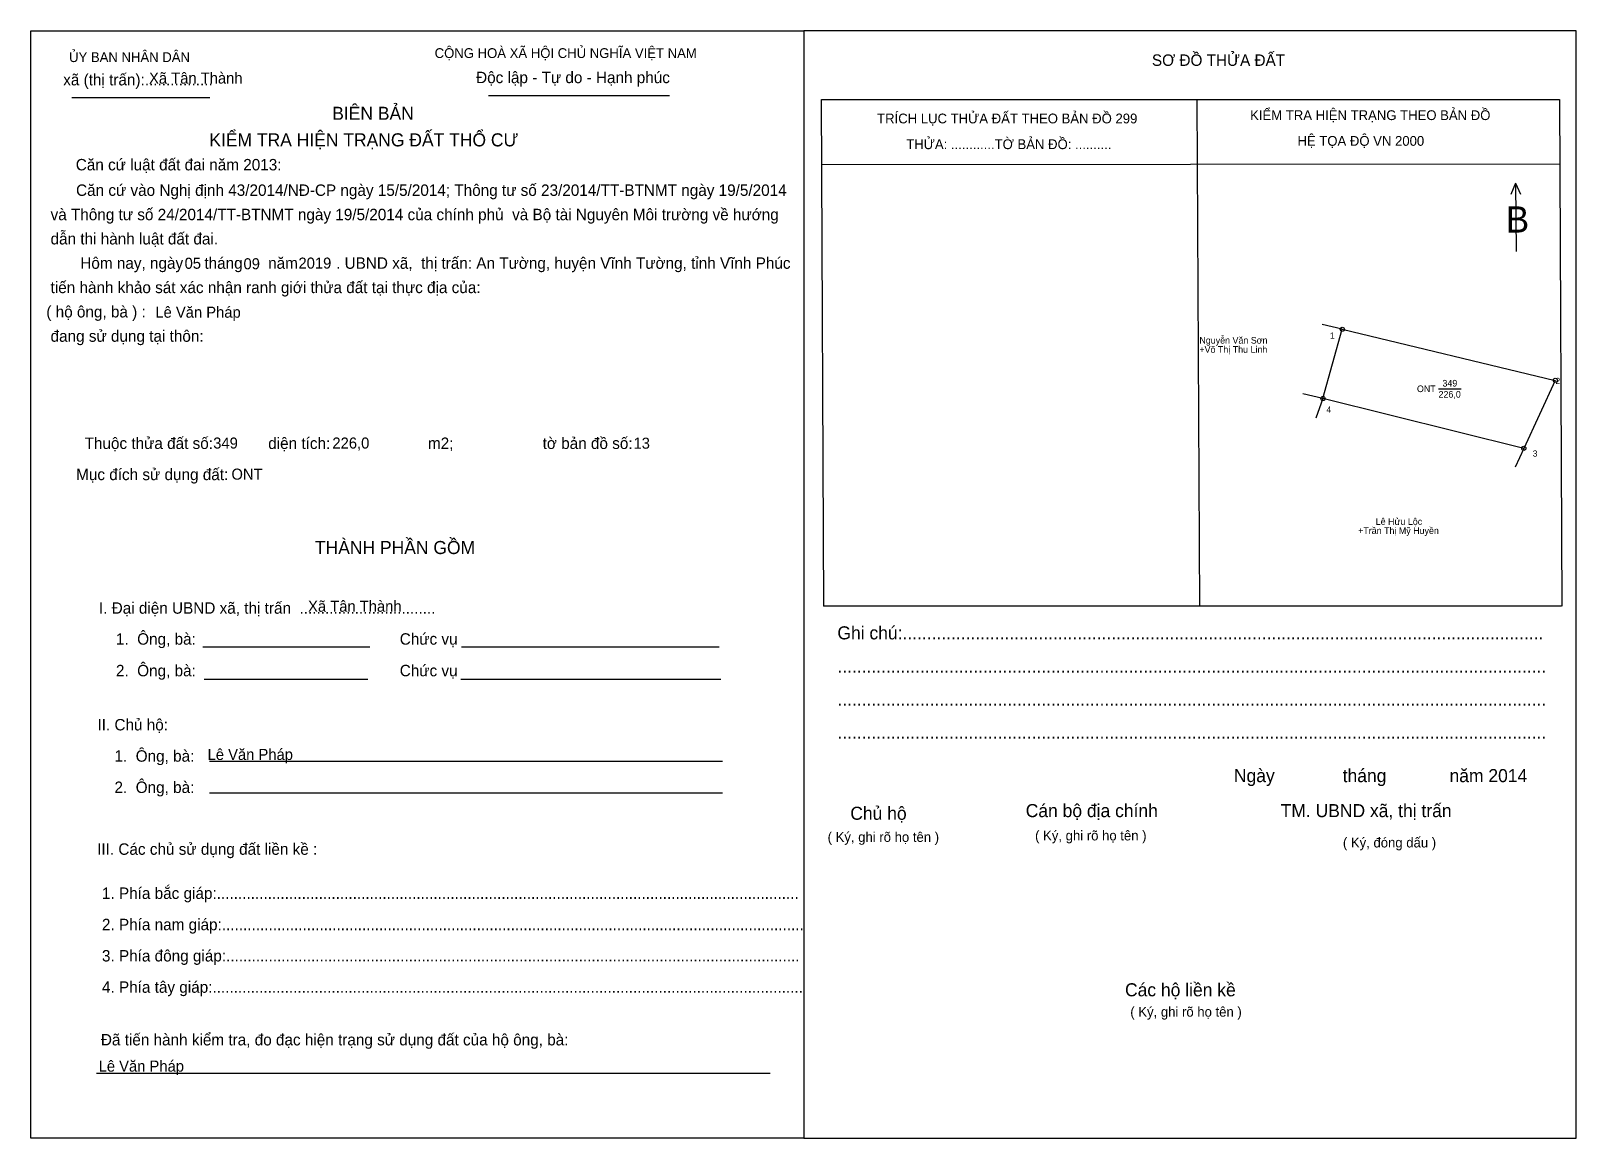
# Model space of a CAD drawing. Extents: x 540480 to 540667, y 1835195 to 1835329.
import ezdxf

# ---------------------------------------------------------------- set-up
doc = ezdxf.new("R2010")
doc.units = 0
for name, color, linetype in [('bbhtNoiDung', 7, 'Continuous'), ('bbhtTemplate', 7, 'Continuous'), ('CanhThua', 7, 'Continuous'), ('MocDinhThua', 7, 'Continuous'), ('NhanDiaChinhThua', 7, 'Continuous'), ('NhanTuCan', 7, 'Continuous'), ('RauThua', 7, 'Continuous'), ('SoHieuDinhThua', 7, 'Continuous')]:
    doc.layers.add(name, color=color, linetype=linetype)

msp = doc.modelspace()

# ---------------------------------------------------------------- linework, layer by layer
at = {"layer": 'bbhtTemplate'}
for p, q in [((540485.33, 1835320.58), (540502, 1835320.58)), ((540535.71, 1835320.8), (540557.58, 1835320.8)), ((540621.29, 1835320.35), (540621.61, 1835259.13)), ((540575.94, 1835312.48), (540665.13, 1835312.57)), ((540659.8, 1835310.22), (540659.26, 1835308.84)), ((540659.8, 1835310.22), (540660.42, 1835308.88)), ((540659.8, 1835310.22), (540659.89, 1835301.95)), ((540501.16, 1835254.2), (540521.34, 1835254.2)), ((540532.42, 1835254.2), (540563.58, 1835254.2)), ((540501.34, 1835250.28), (540521.12, 1835250.28)), ((540532.37, 1835250.28), (540563.76, 1835250.28)), ((540501.96, 1835240.37), (540563.98, 1835240.37)), ((540501.96, 1835236.55), (540563.98, 1835236.55)), ((540488.31, 1835202.67), (540569.72, 1835202.67))]:
    msp.add_line(p, q, dxfattribs=at)
for points in [[(540480.4, 1835194.84), (540480.4, 1835328.62), (540573.81, 1835328.62), (540573.81, 1835194.84)], [(540667.13, 1835194.84), (540667.13, 1835328.62), (540573.81, 1835328.62), (540573.81, 1835194.84)]]:
    msp.add_lwpolyline(points, close=True, dxfattribs=at)
for points in [[(540576.21, 1835259.13), (540575.94, 1835320.35), (540665.13, 1835320.35), (540665.4, 1835259.13)], [(540665.35, 1835259.13), (540576.17, 1835259.13)]]:
    msp.add_lwpolyline(points, dxfattribs=at)
at = {"layer": 'CanhThua'}
for p, q in [((540636.54, 1835284.2), (540638.88, 1835292.57)), ((540638.88, 1835292.57), (540664.62, 1835286.4)), ((540664.62, 1835286.4), (540660.81, 1835278.18)), ((540660.81, 1835278.18), (540636.54, 1835284.2))]:
    msp.add_line(p, q, dxfattribs=at)
at = {"layer": 'MocDinhThua'}
for centre in [(540638.88, 1835292.57), (540664.62, 1835286.4), (540636.54, 1835284.2), (540660.81, 1835278.18)]:
    msp.add_circle(centre, 0.25, dxfattribs=at)
at = {"layer": 'NhanDiaChinhThua'}
msp.add_line((540650.51, 1835285.38), (540653.26, 1835285.38), dxfattribs=at)
at = {"layer": 'RauThua'}
for p, q in [((540638.88, 1835292.57), (540636.44, 1835293.16)), ((540636.54, 1835284.2), (540634.1, 1835284.78)), ((540636.54, 1835284.2), (540635.67, 1835281.84)), ((540660.81, 1835278.18), (540659.76, 1835275.91))]:
    msp.add_line(p, q, dxfattribs=at)

# ---------------------------------------------------------------- texts
at = {"layer": 'bbhtNoiDung'}
for s, height, p in [('Xã Tân Thành', 1.3338, (540494.67, 1835322.26)), ('05', 1.334, (540498.97, 1835299.88)), ('2019', 1.334, (540512.73, 1835299.9)), ('09', 1.334, (540506.09, 1835299.82)), ('Lê Văn Pháp', 1.3338, (540495.44, 1835293.97)), ('349', 1.334, (540502.43, 1835278.16)), ('226,0', 1.334, (540516.83, 1835278.16)), ('13', 1.334, (540553.22, 1835278.14)), ('ONT', 1.334, (540504.63, 1835274.4)), ('Xã Tân Thành', 1.3338, (540513.89, 1835258.44)), ('Lê Văn Pháp', 1.3338, (540501.75, 1835240.53)), ('Lê Văn Pháp', 1.3338, (540488.58, 1835202.87))]:
    msp.add_text(s, height=height, dxfattribs=at).set_placement(p)
at = {"layer": 'bbhtTemplate'}
for s, height, p in [('ỦY BAN NHÂN DÂN', 1.1844, (540485.01, 1835324.86)), ('CỘNG HOÀ XÃ HỘI CHỦ NGHĨA VIỆT NAM', 1.1844, (540529.19, 1835325.35)), ('SƠ ĐỒ THỬA ĐẤT', 1.3818, (540615.87, 1835324.4)), ('Độc lập - Tự do - Hạnh phúc', 1.3818, (540534.2, 1835322.31)), ('xã (thị trấn):................', 1.3818, (540484.3, 1835322.04)), ('BIÊN BẢN', 1.579, (540516.81, 1835317.88)), ('TRÍCH LỤC THỬA ĐẤT THEO BẢN ĐỒ 299', 1.1844, (540582.66, 1835317.45)), ('KIỂM TRA HIỆN TRẠNG THEO BẢN ĐỒ', 1.1844, (540627.74, 1835317.85)), ('KIỂM TRA HIỆN TRẠNG ĐẤT THỔ CƯ', 1.5793, (540501.96, 1835314.67)), ('             HỆ TỌA ĐỘ VN 2000', 1.1844, (540627.74, 1835314.74)), ('        THỬA: ............TỜ BẢN ĐỒ: ..........', 1.1844, (540582.66, 1835314.34)), ('Căn cứ luật đất đai năm 2013:', 1.3818, (540485.82, 1835311.77)), ('       Căn cứ vào Nghị định 43/2014/NĐ-CP ngày 15/5/2014; Thông tư số 23/2014/TT-BTNMT ngày 19/5/2014', 1.38178, (540482.26, 1835308.69)), (' và Thông tư số 24/2014/TT-BTNMT ngày 19/5/2014 của chính phủ  và Bộ tài Nguyên Môi trường về hướng', 1.3818, (540482.26, 1835305.75)), ('B', 3.16, (540658.64, 1835304.26)), (' dẫn thi hành luật đất đai.', 1.3818, (540482.26, 1835302.82)), ('        Hôm nay, ngày     tháng      năm         . UBND xã,  thị trấn: An Tường, huyện Vĩnh Tường, tỉnh Vĩnh Phúc', 1.38178, (540482.26, 1835299.88)), (' tiến hành khảo sát xác nhận ranh giới thửa đất tại thực địa của:', 1.3818, (540482.26, 1835296.94)), ('( hộ ông, bà ) :', 1.3818, (540482.26, 1835294)), (' đang sử dụng tại thôn:', 1.3818, (540482.26, 1835291.06)), ('  Thuộc thửa đất số:             diện tích:                       m2;                     tờ bản đồ số:', 1.38178, (540485.86, 1835278.11)), ('Mục đích sử dụng đất:', 1.3818, (540485.86, 1835274.34)), ('THÀNH PHẦN GỒM', 1.5793, (540514.72, 1835265.41)), ('I. Đại diện UBND xã, thị trấn  ................................', 1.3818, (540488.62, 1835258.2)), ('Ghi chú:....................................................................................................................................', 1.57934, (540577.86, 1835255.1)), ('    1.  Ông, bà:                                                Chức vụ', 1.3818, (540488.62, 1835254.46)), ('    2.  Ông, bà:                                                Chức vụ', 1.3818, (540488.62, 1835250.64)), ('..................................................................................................................................................', 1.57934, (540577.86, 1835251.09)), ('..................................................................................................................................................', 1.57934, (540577.86, 1835247.09)), ('II. Chủ hộ:', 1.3818, (540488.44, 1835244.1)), ('..................................................................................................................................................', 1.57934, (540577.86, 1835243.09)), ('    1.  Ông, bà:', 1.3818, (540488.44, 1835240.32)), ('    2.  Ông, bà:', 1.3818, (540488.44, 1835236.54)), ('Ngày              tháng             năm 2014', 1.5793, (540625.78, 1835237.85)), ('Chủ hộ', 1.579, (540579.42, 1835233.3)), ('Cán bộ địa chính', 1.5793, (540600.62, 1835233.62)), ('TM. UBND xã, thị trấn', 1.5793, (540631.43, 1835233.62)), ('III. Các chủ sử dụng đất liền kề :', 1.3818, (540488.4, 1835229.07)), ('( Ký, ghi rõ họ tên )', 1.1844, (540576.68, 1835230.63)), ('( Ký, ghi rõ họ tên )', 1.1844, (540601.75, 1835230.81)), ('( Ký, đóng dấu )', 1.1844, (540638.95, 1835229.96)), ('    1. Phía bắc giáp:.........................................................................................................................................', 1.38178, (540486.93, 1835223.74)), ('    2. Phía nam giáp:.........................................................................................................................................', 1.38178, (540486.93, 1835219.96)), ('    3. Phía đông giáp:.......................................................................................................................................', 1.38178, (540486.93, 1835216.18)), ('    4. Phía tây giáp:...........................................................................................................................................', 1.38178, (540486.93, 1835212.4)), ('Các hộ liền kề', 1.5793, (540612.62, 1835211.97)), ('( Ký, ghi rõ họ tên )', 1.1844, (540613.26, 1835209.51)), ('    Đã tiến hành kiểm tra, đo đạc hiện trạng sử dụng đất của hộ ông, bà:', 1.3818, (540486.8, 1835206.04))]:
    msp.add_text(s, height=height, dxfattribs=at).set_placement(p)
at = {"layer": 'NhanDiaChinhThua'}
for s, p in [('349', (540650.98, 1835285.65)), ('ONT', (540647.9, 1835284.98)), ('226,0', (540650.51, 1835284.31))]:
    msp.add_text(s, height=0.803, dxfattribs=at).set_placement(p)
at = {"layer": 'NhanTuCan'}
for s, height, p in [('+Võ Thị Thu Linh', 0.8031, (540621.61, 1835289.73)), ('Nguyễn Văn Sơn', 0.8031, (540621.61, 1835290.84)), ('Lê Hửu Lộc', 0.803, (540642.92, 1835268.94)), ('+Trần Thị Mỹ Huyền', 0.8031, (540640.79, 1835267.84))]:
    msp.add_text(s, height=height, dxfattribs=at).set_placement(p)
at = {"layer": 'SoHieuDinhThua'}
for s, p in [('1', (540637.39, 1835291.43)), ('2', (540664.65, 1835285.95)), ('4', (540636.97, 1835282.49)), ('3', (540661.9, 1835277.18))]:
    msp.add_text(s, height=0.753, dxfattribs=at).set_placement(p)

doc.saveas('drawing.dxf')
